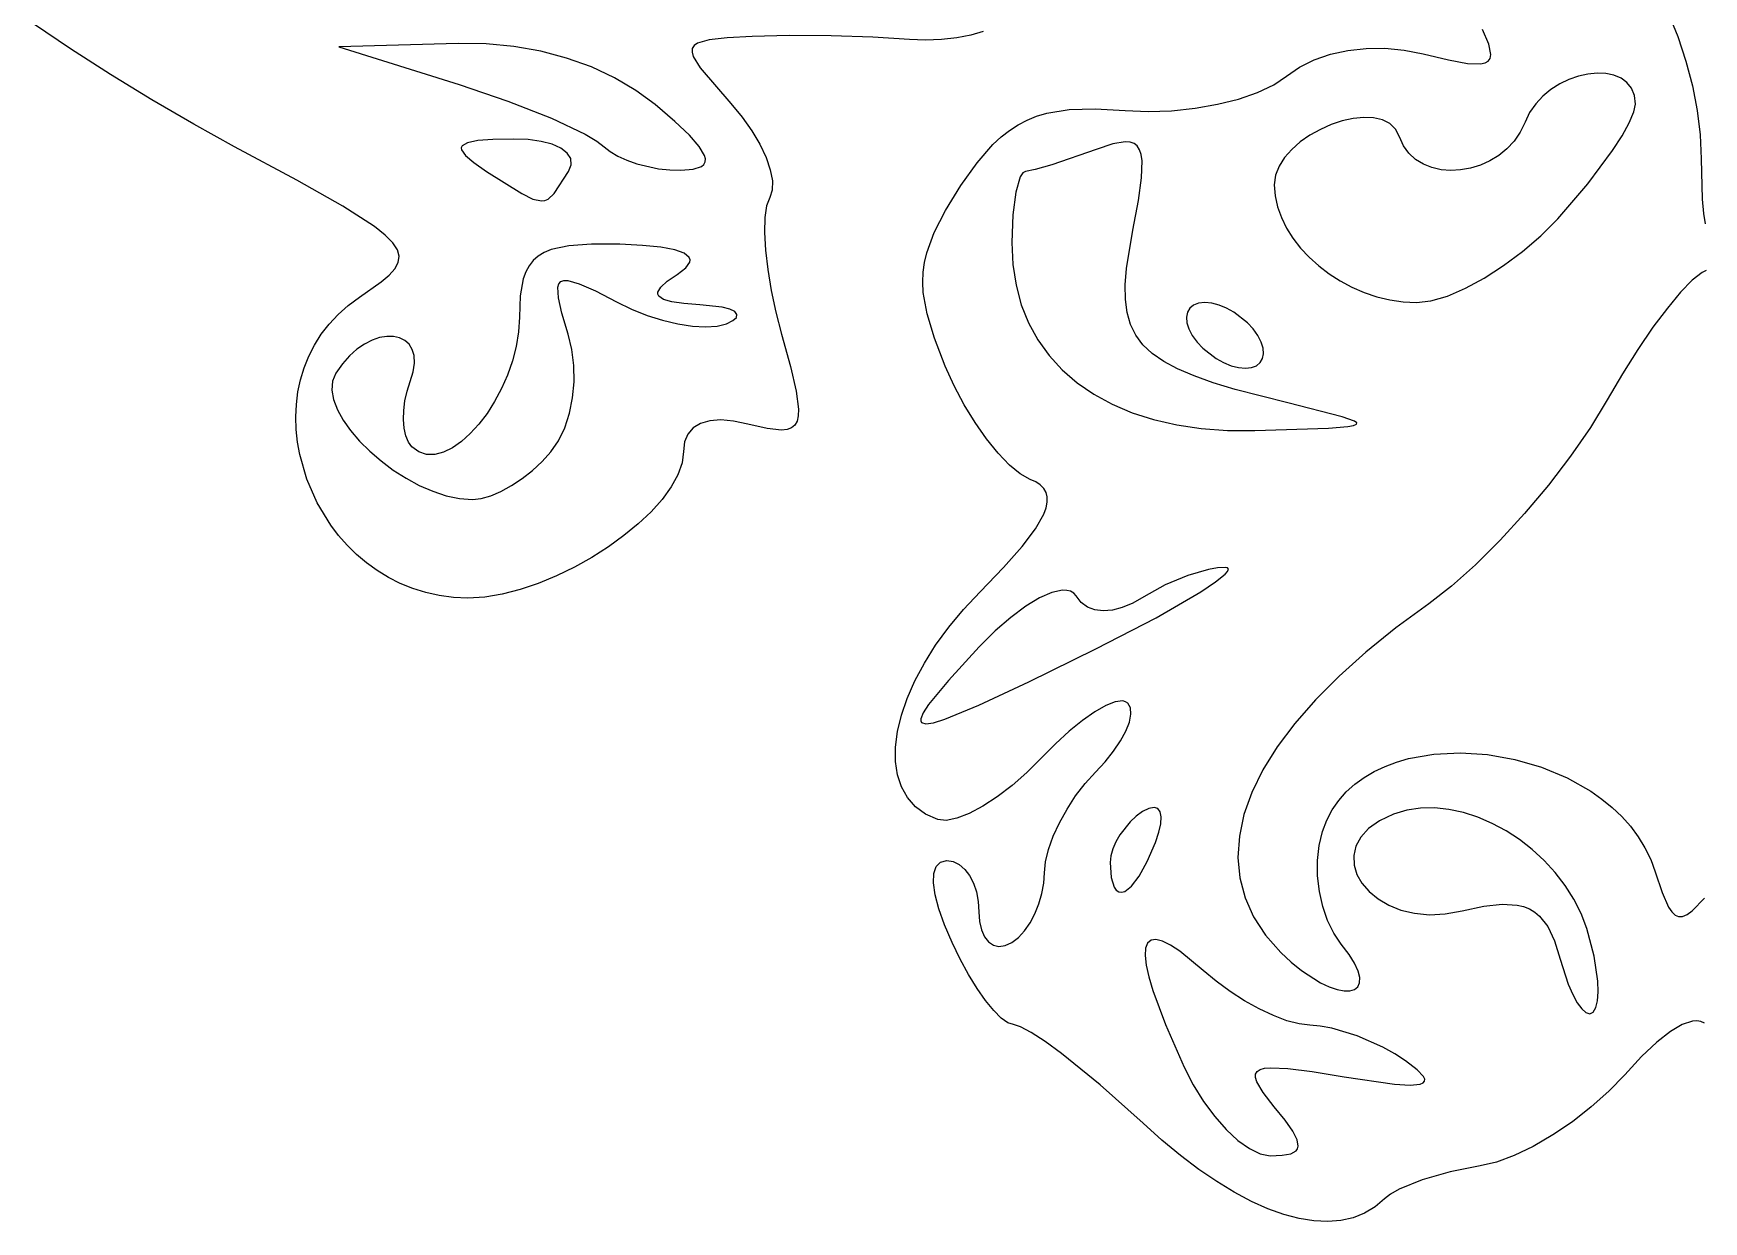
# Model space of a CAD drawing. Header units: millimetres. Extents: x -3.08 to 4.09, y 0 to 4.57.
# Drawn here: x -0.053 to 0.512, y 0 to 0.402 of the extents above; entities that cross this region are included whole.
import ezdxf

# ---------------------------------------------------------------- set-up
doc = ezdxf.new("R2010")
doc.units = ezdxf.units.MM

msp = doc.modelspace()

# ---------------------------------------------------------------- linework, layer by layer
at = {"flags": 128}
for points in [[(0.542823, 0.544715), (0.506878, 0.589437), (0.459295, 0.542729), (0.411698, 0.496021), (0.44417, 0.476284), (0.45116, 0.471653), (0.457914, 0.466429), (0.464401, 0.460662), (0.470592, 0.454406), (0.476457, 0.447711), (0.481968, 0.440628), (0.487094, 0.43321), (0.491805, 0.425507), (0.496073, 0.417571), (0.499868, 0.409453), (0.50316, 0.401205), (0.50592, 0.392878), (0.508118, 0.384524), (0.509724, 0.376194), (0.51071, 0.36794), (0.511045, 0.359812), (0.511432, 0.346166), (0.511887, 0.341337), (0.512492, 0.337793)], [(0.268084, 0.402963), (0.26383, 0.401705), (0.259067, 0.400771), (0.253934, 0.400194), (0.248566, 0.400007), (0.2431, 0.400243), (0.230704, 0.401008), (0.216536, 0.401449), (0.202345, 0.401534), (0.189878, 0.401229), (0.181413, 0.400762), (0.175257, 0.400088), (0.171337, 0.398972), (0.170191, 0.398174), (0.169576, 0.397177), (0.169482, 0.395951), (0.1699, 0.394466), (0.172234, 0.390604), (0.182628, 0.378479), (0.186411, 0.373948), (0.189691, 0.369317), (0.192415, 0.364716), (0.194528, 0.360276), (0.195975, 0.356127), (0.196702, 0.352399), (0.196656, 0.349223), (0.195781, 0.346729), (0.194724, 0.343938), (0.194145, 0.339909), (0.194028, 0.334834), (0.194357, 0.328901), (0.195116, 0.322301), (0.196289, 0.315223), (0.197858, 0.307858), (0.199809, 0.300396), (0.202828, 0.289474), (0.204769, 0.281102), (0.205535, 0.275022), (0.205448, 0.272761), (0.205031, 0.270977), (0.204272, 0.269637), (0.203159, 0.26871), (0.201681, 0.268163), (0.199824, 0.267964), (0.194929, 0.268482), (0.188378, 0.270007), (0.183511, 0.271018), (0.179198, 0.271385), (0.17547, 0.271117), (0.172354, 0.270229), (0.16988, 0.268731), (0.168077, 0.266636), (0.166975, 0.263955), (0.1666, 0.260701), (0.166104, 0.256848), (0.164672, 0.252828), (0.162388, 0.248699), (0.159337, 0.244516), (0.155604, 0.240339), (0.151272, 0.236224), (0.146426, 0.232228), (0.141151, 0.228409), (0.135531, 0.224825), (0.12965, 0.221533), (0.123594, 0.218589), (0.117446, 0.216053), (0.111291, 0.21398), (0.105214, 0.212428), (0.099298, 0.211455), (0.093628, 0.211118), (0.088698, 0.211329), (0.083935, 0.211947), (0.079345, 0.212952), (0.074938, 0.214321), (0.07072, 0.216033), (0.066699, 0.218066), (0.062884, 0.220399), (0.059281, 0.22301), (0.055899, 0.225878), (0.052746, 0.22898), (0.049829, 0.232296), (0.047156, 0.235804), (0.042574, 0.243308), (0.039061, 0.251321), (0.036679, 0.259669), (0.035932, 0.263915), (0.035491, 0.26818), (0.035365, 0.272442), (0.03556, 0.27668), (0.036085, 0.280873), (0.036947, 0.284999), (0.038154, 0.289035), (0.039714, 0.292962), (0.041634, 0.296756), (0.043924, 0.300397), (0.046589, 0.303862), (0.049638, 0.307131), (0.053079, 0.310182), (0.05692, 0.312993), (0.064258, 0.318139), (0.066933, 0.32041), (0.068873, 0.322569), (0.070021, 0.324681), (0.070323, 0.326813), (0.069723, 0.329031), (0.068166, 0.331402), (0.065598, 0.333993), (0.061962, 0.33687), (0.051268, 0.343747), (0.035642, 0.352564), (0.014642, 0.363854), (0.000774, 0.371492), (-0.013367, 0.379734), (-0.027387, 0.388318), (-0.040889, 0.396986), (-0.053479, 0.405476)], [(0.322156, 0.03334), (0.307656, 0.046283), (0.294555, 0.056882), (0.288979, 0.06096), (0.284293, 0.064043), (0.280676, 0.065993), (0.278309, 0.066673), (0.276416, 0.06724), (0.27415, 0.068865), (0.271595, 0.071434), (0.268838, 0.074833), (0.265965, 0.078948), (0.263061, 0.083666), (0.260212, 0.088871), (0.257503, 0.094451), (0.254947, 0.100494), (0.25305, 0.105916), (0.251816, 0.110662), (0.25125, 0.114673), (0.251354, 0.117893), (0.252132, 0.120264), (0.253588, 0.121728), (0.255725, 0.122229), (0.257907, 0.121875), (0.259944, 0.120861), (0.261791, 0.119257), (0.263403, 0.117137), (0.264734, 0.11457), (0.265741, 0.111629), (0.266378, 0.108385), (0.2666, 0.104909), (0.266827, 0.10157), (0.267477, 0.098725), (0.268505, 0.096417), (0.269864, 0.094691), (0.27151, 0.093588), (0.273397, 0.093152), (0.27548, 0.093425), (0.277712, 0.094451), (0.279944, 0.096173), (0.282026, 0.098442), (0.283913, 0.101161), (0.285559, 0.104232), (0.286918, 0.107561), (0.287946, 0.111049), (0.288596, 0.1146), (0.288823, 0.118118), (0.289174, 0.121843), (0.290179, 0.125997), (0.291769, 0.130441), (0.293873, 0.135034), (0.29642, 0.139639), (0.29934, 0.144114), (0.302563, 0.14832), (0.306017, 0.152118), (0.309345, 0.155699), (0.312204, 0.159284), (0.314551, 0.162778), (0.316338, 0.166085), (0.317523, 0.169108), (0.318058, 0.171753), (0.3179, 0.173922), (0.317003, 0.175521), (0.316253, 0.176022), (0.315289, 0.176258), (0.312778, 0.175968), (0.309591, 0.174729), (0.305847, 0.172614), (0.301667, 0.169702), (0.297171, 0.166067), (0.292479, 0.161787), (0.287712, 0.156937), (0.282831, 0.152037), (0.277807, 0.147624), (0.272782, 0.143781), (0.267901, 0.140595), (0.263307, 0.138151), (0.259143, 0.136533), (0.255554, 0.135827), (0.252684, 0.136118), (0.248533, 0.137962), (0.245101, 0.140448), (0.242377, 0.143525), (0.240352, 0.147139), (0.239016, 0.151237), (0.238359, 0.155766), (0.238372, 0.160675), (0.239043, 0.165909), (0.240364, 0.171418), (0.242325, 0.177146), (0.244916, 0.183043), (0.248127, 0.189055), (0.251948, 0.19513), (0.25637, 0.201214), (0.261382, 0.207255), (0.266975, 0.213201), (0.274967, 0.221464), (0.281199, 0.228542), (0.285712, 0.234528), (0.288547, 0.239514), (0.289347, 0.24166), (0.289744, 0.24359), (0.289741, 0.245316), (0.289345, 0.24685), (0.288559, 0.248202), (0.28739, 0.249384), (0.285842, 0.250408), (0.28392, 0.251284), (0.280572, 0.253129), (0.276918, 0.256129), (0.273077, 0.26013), (0.269166, 0.264972), (0.265304, 0.270499), (0.261607, 0.276554), (0.258195, 0.282979), (0.255184, 0.289618), (0.251529, 0.299078), (0.249044, 0.307279), (0.247761, 0.31459), (0.24758, 0.318027), (0.247712, 0.32138), (0.248159, 0.324695), (0.248928, 0.328018), (0.251442, 0.334874), (0.255285, 0.342316), (0.260489, 0.350715), (0.265956, 0.358448), (0.271347, 0.364652), (0.274092, 0.367216), (0.276912, 0.36944), (0.279839, 0.37134), (0.282903, 0.372929), (0.286135, 0.374221), (0.289569, 0.375231), (0.297161, 0.376463), (0.305931, 0.376739), (0.316128, 0.376173), (0.323897, 0.375835), (0.331845, 0.376102), (0.339749, 0.376926), (0.347385, 0.37826), (0.354529, 0.380056), (0.360956, 0.382267), (0.366444, 0.384845), (0.370767, 0.387743), (0.375131, 0.390802), (0.380103, 0.393293), (0.385582, 0.395197), (0.391467, 0.396498), (0.397655, 0.397178), (0.404046, 0.397221), (0.410539, 0.39661), (0.417031, 0.395326), (0.425583, 0.393295), (0.43201, 0.392128), (0.436451, 0.391951), (0.437969, 0.392273), (0.439043, 0.392889), (0.43969, 0.393814), (0.439927, 0.395066), (0.43924, 0.398607), (0.437122, 0.403639)], [(0.157031, 0.378146), (0.150494, 0.382988), (0.143251, 0.387246), (0.135398, 0.39089), (0.127031, 0.393889), (0.118248, 0.396213), (0.109144, 0.397833), (0.099818, 0.398719), (0.090364, 0.39884), (0.049934, 0.397673), (0.090684, 0.384951), (0.107166, 0.379353), (0.121913, 0.373517), (0.133317, 0.368135), (0.137262, 0.365829), (0.139767, 0.363896), (0.141795, 0.362229), (0.144381, 0.360689), (0.147418, 0.359308), (0.150802, 0.358118), (0.158181, 0.356442), (0.161965, 0.356022), (0.16567, 0.355923), (0.169914, 0.356283), (0.172689, 0.357198), (0.173518, 0.357886), (0.17397, 0.358737), (0.174042, 0.359761), (0.173731, 0.360967), (0.171943, 0.363955), (0.168582, 0.367769), (0.16362, 0.372477), (0.157031, 0.378146)], [(0.462545, 0.339465), (0.472745, 0.351307), (0.4811, 0.362587), (0.484317, 0.367617), (0.486748, 0.372027), (0.488286, 0.37566), (0.488823, 0.378354), (0.48848, 0.381293), (0.487504, 0.383729), (0.485973, 0.385675), (0.483967, 0.387143), (0.481564, 0.388147), (0.478843, 0.388699), (0.475883, 0.388812), (0.472762, 0.3885), (0.469559, 0.387775), (0.466353, 0.38665), (0.463222, 0.385138), (0.460246, 0.383252), (0.457504, 0.381006), (0.455073, 0.378411), (0.453032, 0.375481), (0.451462, 0.372229), (0.449842, 0.368834), (0.447774, 0.365814), (0.445324, 0.363178), (0.442557, 0.360933), (0.439542, 0.359087), (0.436344, 0.357648), (0.43303, 0.356622), (0.429666, 0.356019), (0.42632, 0.355845), (0.423058, 0.356108), (0.419946, 0.356816), (0.417051, 0.357977), (0.41444, 0.359598), (0.41218, 0.361687), (0.410336, 0.364251), (0.408975, 0.367298), (0.40766, 0.36983), (0.405691, 0.371706), (0.403172, 0.372965), (0.400204, 0.373648), (0.396889, 0.373792), (0.393328, 0.373436), (0.389623, 0.372621), (0.385876, 0.371385), (0.38219, 0.369767), (0.378664, 0.367806), (0.375402, 0.365542), (0.372505, 0.363013), (0.370074, 0.360259), (0.368212, 0.357318), (0.36702, 0.35423), (0.3666, 0.351034), (0.366876, 0.347286), (0.367679, 0.343569), (0.368975, 0.339914), (0.370728, 0.336348), (0.372904, 0.332902), (0.375469, 0.329603), (0.378386, 0.326482), (0.381621, 0.323566), (0.38514, 0.320884), (0.388907, 0.318467), (0.392887, 0.316342), (0.397046, 0.314538), (0.401348, 0.313085), (0.405759, 0.312011), (0.410244, 0.311346), (0.414767, 0.311118), (0.419621, 0.311696), (0.425186, 0.313354), (0.431266, 0.315974), (0.437666, 0.319442), (0.44419, 0.323641), (0.450642, 0.328456), (0.456826, 0.333769), (0.462545, 0.339465)], [(0.127712, 0.355562), (0.128587, 0.357814), (0.128398, 0.359897), (0.127216, 0.361769), (0.125113, 0.363387), (0.122159, 0.36471), (0.118428, 0.365697), (0.113991, 0.366305), (0.10892, 0.366493), (0.102058, 0.366343), (0.096922, 0.365951), (0.093469, 0.365264), (0.091656, 0.364231), (0.091351, 0.363567), (0.091439, 0.362796), (0.092775, 0.360909), (0.095621, 0.358515), (0.099934, 0.355562), (0.111831, 0.348047), (0.115626, 0.346168), (0.118474, 0.345541), (0.119657, 0.345698), (0.12074, 0.346168), (0.122791, 0.348047), (0.127712, 0.355562)], [(0.371184, 0.277146), (0.353312, 0.28175), (0.345894, 0.284002), (0.339425, 0.28629), (0.333858, 0.288667), (0.329146, 0.291184), (0.325243, 0.293895), (0.3221, 0.296852), (0.319672, 0.300107), (0.317911, 0.303712), (0.316771, 0.30772), (0.316203, 0.312183), (0.316162, 0.317153), (0.3166, 0.322683), (0.318725, 0.335632), (0.320589, 0.345646), (0.321645, 0.353405), (0.32181, 0.359094), (0.321532, 0.361221), (0.321, 0.362899), (0.320203, 0.364153), (0.319131, 0.365005), (0.317773, 0.365478), (0.31612, 0.365596), (0.311883, 0.364859), (0.306337, 0.362979), (0.291312, 0.357739), (0.28568, 0.356147), (0.28235, 0.355562), (0.281417, 0.35507), (0.280547, 0.353658), (0.279073, 0.348474), (0.278077, 0.340802), (0.277712, 0.331437), (0.278078, 0.324037), (0.279167, 0.317027), (0.280958, 0.310422), (0.283435, 0.304236), (0.286578, 0.298483), (0.290371, 0.293177), (0.294794, 0.288333), (0.29983, 0.283963), (0.30546, 0.280083), (0.311666, 0.276707), (0.318431, 0.273848), (0.325735, 0.271521), (0.333561, 0.26974), (0.341891, 0.268519), (0.350707, 0.267871), (0.359989, 0.267812), (0.384899, 0.26862), (0.391532, 0.26916), (0.393444, 0.269507), (0.394441, 0.269922), (0.394535, 0.270416), (0.393743, 0.271003), (0.389556, 0.272502), (0.371184, 0.277146)], [(0.121712, 0.260576), (0.124294, 0.264346), (0.126391, 0.268755), (0.127981, 0.273658), (0.129043, 0.278906), (0.129555, 0.284353), (0.129495, 0.289853), (0.128841, 0.295259), (0.127573, 0.300423), (0.12544, 0.307515), (0.124229, 0.312789), (0.124074, 0.316336), (0.124436, 0.31749), (0.125113, 0.318246), (0.126122, 0.318616), (0.127481, 0.318611), (0.131317, 0.317521), (0.136755, 0.315067), (0.143934, 0.31134), (0.149003, 0.308883), (0.154257, 0.306805), (0.159541, 0.305134), (0.164705, 0.303902), (0.169595, 0.303139), (0.174059, 0.302875), (0.177945, 0.30314), (0.1811, 0.303965), (0.183315, 0.305067), (0.184504, 0.306138), (0.184703, 0.30715), (0.183951, 0.308078), (0.182283, 0.308894), (0.179737, 0.309572), (0.172156, 0.310409), (0.166729, 0.310794), (0.162612, 0.311388), (0.15979, 0.312217), (0.158245, 0.313304), (0.157945, 0.31395), (0.157959, 0.31467), (0.158916, 0.316341), (0.161098, 0.318339), (0.164489, 0.320687), (0.167351, 0.322858), (0.168697, 0.324774), (0.168803, 0.325637), (0.16853, 0.326436), (0.16685, 0.327842), (0.163661, 0.32899), (0.158962, 0.329881), (0.152756, 0.330511), (0.145045, 0.330882), (0.135429, 0.330931), (0.12775, 0.330376), (0.121805, 0.329072), (0.119421, 0.328093), (0.117394, 0.326871), (0.1157, 0.325389), (0.114314, 0.323627), (0.11321, 0.321569), (0.112363, 0.319194), (0.111341, 0.313425), (0.111045, 0.306173), (0.110767, 0.301238), (0.109968, 0.296289), (0.108704, 0.291391), (0.107029, 0.286611), (0.104997, 0.282013), (0.102663, 0.277665), (0.100081, 0.27363), (0.097305, 0.269975), (0.094391, 0.266766), (0.091392, 0.264069), (0.088362, 0.261948), (0.085357, 0.26047), (0.082431, 0.259701), (0.079638, 0.259705), (0.077033, 0.260549), (0.07467, 0.262298), (0.073478, 0.26393), (0.072602, 0.266068), (0.072045, 0.26862), (0.071807, 0.271496), (0.071892, 0.274605), (0.072301, 0.277857), (0.073036, 0.28116), (0.0741, 0.284423), (0.075122, 0.287733), (0.075537, 0.290653), (0.075401, 0.293178), (0.074769, 0.295301), (0.073698, 0.297015), (0.072244, 0.298316), (0.070462, 0.299197), (0.068408, 0.299651), (0.066138, 0.299672), (0.063708, 0.299256), (0.061173, 0.298394), (0.058591, 0.297082), (0.056015, 0.295312), (0.053503, 0.29308), (0.05111, 0.290378), (0.048892, 0.287201), (0.047797, 0.284515), (0.04757, 0.28152), (0.048137, 0.278284), (0.049427, 0.274873), (0.051369, 0.271353), (0.05389, 0.267791), (0.056918, 0.264253), (0.060382, 0.260805), (0.064209, 0.257515), (0.068328, 0.254447), (0.072667, 0.25167), (0.077154, 0.249248), (0.081717, 0.247249), (0.086284, 0.245739), (0.090783, 0.244784), (0.095142, 0.244451), (0.098063, 0.24478), (0.101317, 0.245723), (0.104794, 0.247213), (0.108385, 0.249185), (0.111982, 0.251574), (0.115474, 0.254312), (0.118754, 0.257335), (0.121712, 0.260576)], [(0.512747, 0.322), (0.511395, 0.32133), (0.508101, 0.318754), (0.50414, 0.314681), (0.499653, 0.309293), (0.494781, 0.30277), (0.489667, 0.295293), (0.484453, 0.287043), (0.479281, 0.278201), (0.473583, 0.268844), (0.466861, 0.259128), (0.459363, 0.249337), (0.451337, 0.239753), (0.443029, 0.23066), (0.434687, 0.222342), (0.426559, 0.21508), (0.418892, 0.209159), (0.407734, 0.200973), (0.397609, 0.192805), (0.388525, 0.184676), (0.380491, 0.176604), (0.373513, 0.168608), (0.367601, 0.160708), (0.362761, 0.152922), (0.359003, 0.145269), (0.356334, 0.137768), (0.354763, 0.130438), (0.354296, 0.123299), (0.354943, 0.116368), (0.356711, 0.109666), (0.359608, 0.103211), (0.363643, 0.097022), (0.368823, 0.091118), (0.372355, 0.087807), (0.375807, 0.084992), (0.382281, 0.08082), (0.385208, 0.07945), (0.387866, 0.078549), (0.390207, 0.078111), (0.392186, 0.078128), (0.393753, 0.078595), (0.394863, 0.079506), (0.395467, 0.080852), (0.39552, 0.082629), (0.394973, 0.08483), (0.39378, 0.087448), (0.391894, 0.090477), (0.389267, 0.093909), (0.386717, 0.097601), (0.384614, 0.101914), (0.382986, 0.106693), (0.381857, 0.111781), (0.381255, 0.117021), (0.381205, 0.122257), (0.381732, 0.127332), (0.382864, 0.13209), (0.384322, 0.135882), (0.386173, 0.139371), (0.388392, 0.142559), (0.390951, 0.14545), (0.393826, 0.148047), (0.396991, 0.150353), (0.400418, 0.152371), (0.404082, 0.154104), (0.407958, 0.155555), (0.412019, 0.156728), (0.420593, 0.158251), (0.429595, 0.158699), (0.438817, 0.158095), (0.448053, 0.156466), (0.457092, 0.153837), (0.465729, 0.150232), (0.473753, 0.145678), (0.477471, 0.143052), (0.480958, 0.140199), (0.484188, 0.13712), (0.487135, 0.13382), (0.489773, 0.130301), (0.492076, 0.126567), (0.494018, 0.122621), (0.495573, 0.118465), (0.497926, 0.11142), (0.500056, 0.1065), (0.501128, 0.10486), (0.502254, 0.103779), (0.50347, 0.103266), (0.504812, 0.10333), (0.506318, 0.10398), (0.508023, 0.105225), (0.512178, 0.109539)], [(0.361045, 0.300007), (0.359438, 0.302239), (0.3575, 0.304321), (0.352927, 0.307854), (0.350439, 0.309213), (0.347916, 0.310241), (0.345431, 0.310891), (0.343059, 0.311118), (0.340967, 0.310891), (0.339288, 0.310241), (0.338037, 0.309213), (0.337232, 0.307854), (0.336892, 0.306208), (0.337031, 0.304321), (0.337669, 0.302239), (0.338823, 0.300007), (0.340429, 0.297775), (0.342365, 0.295692), (0.346934, 0.292159), (0.349419, 0.2908), (0.35194, 0.289772), (0.354423, 0.289122), (0.356795, 0.288896), (0.358887, 0.289122), (0.360568, 0.289772), (0.361821, 0.2908), (0.362628, 0.292159), (0.362972, 0.293805), (0.362834, 0.295692), (0.362198, 0.297775), (0.361045, 0.300007)], [(0.306198, 0.193868), (0.326617, 0.204453), (0.34167, 0.213187), (0.346735, 0.216576), (0.34992, 0.219161), (0.350752, 0.220116), (0.351046, 0.220828), (0.350781, 0.221283), (0.349934, 0.221465), (0.347367, 0.22134), (0.344327, 0.220814), (0.337274, 0.218724), (0.32968, 0.215522), (0.322448, 0.211534), (0.318698, 0.20942), (0.31513, 0.207922), (0.311778, 0.207037), (0.308677, 0.206767), (0.305862, 0.20711), (0.30337, 0.208066), (0.301233, 0.209633), (0.299489, 0.211812), (0.298685, 0.212753), (0.297635, 0.213383), (0.296359, 0.213712), (0.294872, 0.213748), (0.291333, 0.212977), (0.287153, 0.21114), (0.282466, 0.20831), (0.277407, 0.204556), (0.272111, 0.19995), (0.266712, 0.194562), (0.256278, 0.183215), (0.249559, 0.175098), (0.247698, 0.172249), (0.246892, 0.170204), (0.246898, 0.169484), (0.247184, 0.168964), (0.248616, 0.168527), (0.251231, 0.168894), (0.25507, 0.170062), (0.266592, 0.1748), (0.283522, 0.182738), (0.306198, 0.193868)], [(0.326392, 0.128354), (0.327551, 0.131802), (0.328195, 0.134707), (0.328337, 0.137034), (0.327991, 0.13875), (0.327172, 0.13982), (0.325894, 0.140209), (0.324171, 0.139885), (0.322017, 0.138812), (0.319815, 0.137234), (0.31776, 0.13535), (0.314271, 0.130944), (0.312927, 0.128565), (0.311912, 0.126164), (0.311269, 0.12381), (0.311045, 0.121576), (0.311401, 0.116488), (0.312404, 0.113184), (0.313116, 0.112187), (0.313953, 0.11162), (0.314901, 0.111476), (0.315948, 0.111751), (0.318289, 0.113535), (0.320877, 0.116926), (0.323611, 0.12188), (0.326392, 0.128354)], [(0.47242, 0.099173), (0.470486, 0.104284), (0.468024, 0.109178), (0.465087, 0.113825), (0.461726, 0.118195), (0.457991, 0.122257), (0.453935, 0.125982), (0.449609, 0.129338), (0.445064, 0.132295), (0.440351, 0.134822), (0.435523, 0.13689), (0.430629, 0.138468), (0.425723, 0.139525), (0.420854, 0.140031), (0.416074, 0.139955), (0.411436, 0.139267), (0.406989, 0.137937), (0.4022, 0.135676), (0.398511, 0.133061), (0.395866, 0.130175), (0.394207, 0.127099), (0.393475, 0.123915), (0.393613, 0.120705), (0.394564, 0.117551), (0.396269, 0.114534), (0.398671, 0.111737), (0.401712, 0.109241), (0.405334, 0.107128), (0.40948, 0.10548), (0.414091, 0.104379), (0.41911, 0.103906), (0.42448, 0.104144), (0.430142, 0.105173), (0.437508, 0.106758), (0.443679, 0.107444), (0.448793, 0.107165), (0.450997, 0.106642), (0.452989, 0.105852), (0.454787, 0.104787), (0.456407, 0.103437), (0.459185, 0.099851), (0.461462, 0.095027), (0.463378, 0.088896), (0.466129, 0.08033), (0.467632, 0.076882), (0.469158, 0.07409), (0.470661, 0.072027), (0.472095, 0.070767), (0.473414, 0.070383), (0.474573, 0.070951), (0.475463, 0.072457), (0.476004, 0.074773), (0.476205, 0.077782), (0.476074, 0.081369), (0.474856, 0.089812), (0.47242, 0.099173)], [(0.3666, 0.038882), (0.362854, 0.043684), (0.360692, 0.047336), (0.360258, 0.048752), (0.360281, 0.049908), (0.360783, 0.050812), (0.361784, 0.051472), (0.363306, 0.051898), (0.365367, 0.052098), (0.371194, 0.051858), (0.37943, 0.050823), (0.390239, 0.049062), (0.407236, 0.046564), (0.412621, 0.046234), (0.416017, 0.046538), (0.41699, 0.046934), (0.417492, 0.047495), (0.417529, 0.048223), (0.41711, 0.049121), (0.414939, 0.051434), (0.411045, 0.054451), (0.407374, 0.056839), (0.403327, 0.059075), (0.394633, 0.062889), (0.386031, 0.065494), (0.382098, 0.066219), (0.378587, 0.066493), (0.374997, 0.066903), (0.370847, 0.068011), (0.366284, 0.069741), (0.361458, 0.072017), (0.356516, 0.074763), (0.351606, 0.077903), (0.346877, 0.081361), (0.342475, 0.085062), (0.334596, 0.091538), (0.331408, 0.093614), (0.328723, 0.094919), (0.326541, 0.095461), (0.324863, 0.095242), (0.323691, 0.094269), (0.323026, 0.092545), (0.322867, 0.090075), (0.323217, 0.086864), (0.324077, 0.082917), (0.325446, 0.078238), (0.329719, 0.066704), (0.336045, 0.052298), (0.339146, 0.04629), (0.342641, 0.040681), (0.34641, 0.035595), (0.350333, 0.031154), (0.354292, 0.027482), (0.358166, 0.024703), (0.361836, 0.022938), (0.365184, 0.022312), (0.369231, 0.022453), (0.372159, 0.022983), (0.373974, 0.023983), (0.374467, 0.024685), (0.374684, 0.025534), (0.374294, 0.027719), (0.372813, 0.030617), (0.370246, 0.034311), (0.3666, 0.038882)], [(0.512187, 0.067154), (0.510981, 0.067713), (0.509627, 0.067953), (0.508126, 0.067876), (0.504686, 0.066769), (0.500668, 0.064395), (0.49608, 0.060759), (0.49093, 0.055865), (0.485225, 0.049715), (0.479862, 0.04414), (0.473883, 0.038803), (0.46749, 0.03383), (0.460883, 0.029347), (0.454263, 0.025481), (0.447829, 0.02236), (0.441782, 0.020108), (0.436323, 0.018854), (0.426125, 0.016902), (0.416616, 0.014147), (0.40886, 0.010957), (0.405971, 0.009315), (0.40392, 0.007701), (0.400708, 0.004963), (0.397161, 0.00283), (0.393296, 0.001295), (0.389133, 0.000354), (0.384686, 0), (0.379976, 0.000229), (0.375017, 0.001034), (0.36983, 0.002411), (0.36443, 0.004354), (0.358835, 0.006857), (0.353063, 0.009916), (0.347131, 0.013523), (0.341057, 0.017675), (0.334858, 0.022366), (0.328552, 0.027589), (0.322156, 0.03334)]]:
    msp.add_lwpolyline(points, dxfattribs=at)

doc.saveas('drawing.dxf')
